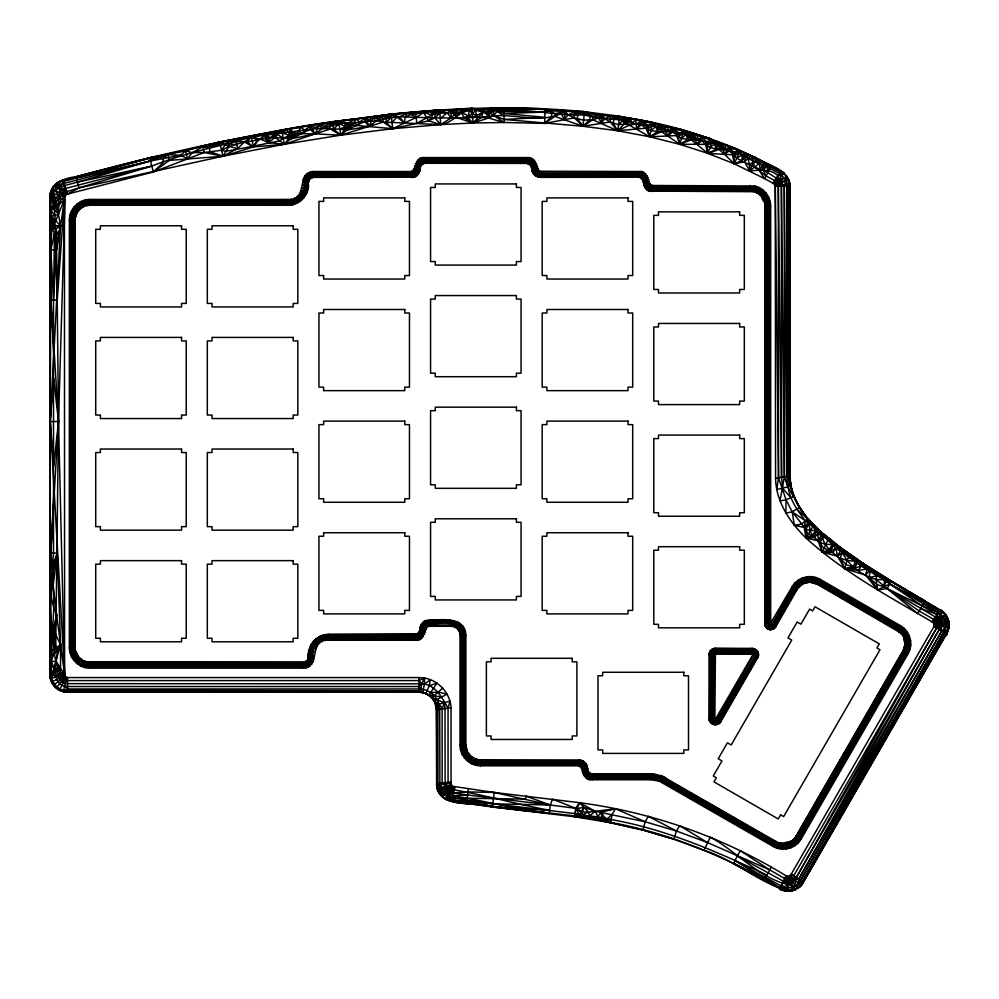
<?xml version="1.0" encoding="UTF-8"?>
<svg xmlns="http://www.w3.org/2000/svg" width="999" height="999" viewBox="0 0 999 999"><rect width="100%" height="100%" fill="white"/><g stroke="black" fill="none" stroke-linecap="round" stroke-linejoin="round"><path stroke-width="1.5" d="M67.52 692.207C58.129 692.344 49.825 684.003 49.95 674.637L49.95 197.165L52.023 188.873L59.665 192.707L63.524 192.732L78.983 187.899L222.864 156.244L284.278 144.268L340.709 135.177L392.682 128.696L416.745 123.364L431.955 114.873L435.027 112.1L439.76 110.34L472.165 109.403L483.079 111.988L488.374 111.701L493.768 115.434L504.083 119.455L582.991 126.274L617.607 130.744L649.787 136.801L679.795 144.356L707.879 153.371L734.253 163.811L764.622 178.609L774.125 183.791L775.261 185.652L775.561 478.396C776.011 501.798 789.872 522.265 806.093 538.086C843.493 572.277 888.648 596.253 932.005 621.865C933.803 622.514 935.089 624.687 934.028 626.448L791.358 873.913L788.91 876.46L786.076 875.823C723.288 837.237 652.597 812.312 579.532 802.684L575.624 808.291L574.637 816.782L491.845 806.93C478.046 800.024 435.714 810.851 437.962 783.603L437.949 709.577C435.976 700.724 428.983 691.171 418.968 692.12L67.52 692.207L67.532 677.559L65.634 676.86L64.61 674.924L50.287 421.603L50.949 210.414L53.909 204.458L55.557 198.014L58.754 195.03L60.564 191.396L63.961 188.848L151.898 166.071C179.196 155.195 207.78 148.589 236.189 141.458C286.263 126.286 338.686 121.366 390.309 114.223C454.582 107.517 519.48 105.457 583.878 111.638M60.839 690.883L67.52 692.12L60.839 690.883L54.758 686.7L50.949 680.444L50.137 676.435L51.274 661.375L55.732 648.101L58.491 421.428L65.147 195.392L67.595 194.056L153.322 172.003L204.233 152.485L221.603 150.275L229.046 146.478L244.405 141.983L252.272 141.109L259.827 138.973L275.299 137.462L290.697 138.861L315.135 133.878L330.282 129.008L344.792 129.046L352.635 125.1L392.682 128.696L440.684 124.6L472.989 123.002L504.083 122.477L544.592 123.426L574.25 117.832L583.603 120.205L592.682 119.705L598.876 118.007L602.222 115.185C661.263 119.73 719.168 138.274 771.553 165.697C780.144 169.331 790.221 175.537 789.959 186.139L789.872 475.686C788.835 498.813 805.881 515.934 818.094 533.691C843.256 548.426 865.946 567.37 891.333 581.543L942.969 611.7L947.202 617.145L948.488 620.566L949.05 624.612L948.026 630.943L803.321 882.342C800.187 887.636 794.317 891.295 788.099 891.17C758.603 882.317 733.865 859.664 703.995 850.374L710.289 837.125C737.861 851.91 763.548 883.291 795.853 885.688L802.16 881.53L948.488 627.684C949.637 620.679 945.928 613.773 940.221 609.852L932.005 621.865M786.076 875.823L779.345 888.735C780.631 891.47 810.214 886.987 788.099 891.083L788.149 876.523M766.882 875.112C716.87 851.685 665.883 829.158 611.101 819.555C599.2 816.483 586.763 814.959 574.437 816.757L602.534 819.018L610.564 822.364C671.565 833.541 729.108 858.216 782.205 889.772C789.734 893.581 798.988 888.923 803.034 882.142L945.479 633.054L945.379 621.428L940.921 614.198L937.074 614.447L922.214 605.894L889.847 583.99C872.214 571.565 855.057 558.941 837.861 545.779C828.034 536.188 816.108 529.42 805.506 520.866C795.504 508.291 785.164 492.819 788.548 475.936L788.523 186.139L789.672 183.004L789.859 186.139L788.448 179.982L783.815 173.277C771.727 169.668 762.674 159.453 750.624 156.106L744.567 161.751L734.253 163.811L724.337 154.133L723.276 149.75C716.146 142.133 705.194 141.296 695.529 139.922C687.499 132.642 676.123 132.442 665.971 131.568C656.206 123.501 643.031 126.761 631.805 122.69C619.38 117.757 605.794 120.267 592.994 117.033L584.44 112.063C508.491 105.719 431.805 107.954 356.231 118.881L352.635 125.1L348.251 125.474L344.98 123.264L338.424 121.478C249.875 134.016 162.3 153.147 75.999 176.761C64.735 177.822 49.588 183.354 49.95 197.165L64.436 199.375L60.564 225.899L50.287 421.603L50.137 676.435M50.712 553.134L57.243 553.096L53.172 585.439L56.631 614.76L52.31 634.802L49.95 674.637L53.821 608.041L52.872 574L50.712 553.134L58.491 421.428L53.721 378.246L50.287 421.603L49.95 674.637L64.598 674.625L58.491 421.428L57.243 300.087L54.508 233.691L50.912 225.112L50.462 192.932L64.623 196.716L61.439 198.913L57.38 208.092L55.956 207.917L50.949 210.414L51.399 216.508L55.794 229.208L54.508 233.691L53.521 300.137L53.521 553.109L50.412 594.53L50.312 674.637L50.425 678.296L53.521 685.102L59.391 690.109L64.211 691.882M58.491 421.428L50.287 421.603L53.721 465.984L58.491 421.428L51.024 300.175L50.849 249.725L51.823 227.997L54.72 225.424C56.244 214.548 53.022 203.571 50.812 193.019L54.533 185.315L57.805 182.505L62.949 180.17L67.595 194.056L78.983 187.899L151.898 166.071L77.447 182.155L64.748 185.539L54.908 190.322L51.361 197.377L54.433 202.36L58.417 214.298L60.564 225.899L56.631 249.912L57.243 300.087L50.712 300.175L49.95 197.165C49.088 207.293 51.848 216.795 53.621 226.273L58.217 233.916L56.631 249.912L55.794 229.208L60.564 225.899L51.811 216.546L50.574 210.364L50.812 193.019L50.037 197.178M791.358 873.913L803.321 882.342C797.065 893.668 796.752 884.19 789.685 879.382L784.677 878.508L769.842 869.942L707.242 842.457L676.51 831.043L645.129 821.777L595.267 811.3L579.532 802.684L494.205 792.457L452.647 786.313L451.298 784.59L451.061 781.892L451.048 707.742C450.287 693.281 438.798 680.581 424.6 678.059L418.968 680.581L67.532 680.581L64.76 679.894L62.1 677.06L60.502 672.427L60.589 644.78L57.243 553.096L52.16 567.082L51.024 553.134L54.008 488.186M789.31 183.067L789.872 475.686C790.047 491.72 797.552 506.543 807.766 518.543L820.316 531.356L837.861 545.779L862.187 562.812L891.52 581.231L870.129 569.892L869.217 577.509L877.784 590.022L887.087 588.548L891.52 581.231L862.949 563.311L858.153 561.45L853.071 567.02L845.803 564.547C837.699 554.158 822.614 549.175 822.09 533.753L818.094 533.691L818.106 540.834L822.227 552.185L830.406 550.849L835.888 548.339L837.549 556.193L844.617 568.656L865.471 575.137L877.784 590.022L884.003 586.675L884.565 578.896L891.52 581.231L925.012 601.061L917.731 613.673L876.023 579.457C862.237 575.262 848.563 566.046 842.607 552.447L835.888 548.339L820.067 531.618L812.911 526.461L799.55 507.467C793.631 497.927 789.959 486.963 789.959 475.661L775.561 478.396M774.65 184.303L784.053 173.002L780.706 170.754L737.824 149.4L729.857 147.577L727.359 150.187L716.096 148.789L714.46 143.844L710.863 138.886L702.21 137.4L695.529 139.922L681.468 138.499L672.752 132.018L672.789 128.709C642.382 118.556 609.615 113.861 577.722 115.047C547.814 114.71 517.957 106.506 488.374 111.701L488.611 118.032L504.083 122.477L504.083 107.83L544.979 108.779L555.019 113.711L565.034 111.426L583.853 111.638L618.968 116.134L651.648 122.215L670.429 131.556L672.789 128.709L682.205 129.82L710.863 138.886L727.359 150.187L738.81 153.334L753.646 161.338L770.029 168.544L779.083 173.439L784.19 177.997L788.523 186.139L789.597 475.736L790.584 486.288L788.548 475.936L786.725 186.139L785.776 181.031L779.844 181.069L774.65 184.303L774.737 180.632L780.756 170.679M66.583 194.355L66.646 191.196L63.961 188.848L56.381 188.112L54.908 190.322L61.439 198.913M789.959 186.139L775.311 186.139L778.533 477.834L786.051 499.775L785.838 513.086L792.182 511.8L799.55 507.467M50.912 225.112L55.557 221.266L58.417 214.298L58.716 205.107L64.436 199.375L64.598 674.625L60.502 672.427C50.2 654.67 54.62 634.078 56.631 614.76L53.821 608.041L50.412 594.53L49.95 197.165L50.912 225.112L55.569 226.885L60.564 225.899L58.217 233.916L54.508 233.691L50.849 249.725L53.521 300.137L56.281 233.803M780.019 171.903L781.905 175.412L777.821 175.524C769.617 168.157 759.477 170.317 749.675 170.916L749.375 164.523L757.542 159.503L754.969 157.205L747.264 154.42L741.957 160.552L734.253 163.811L733.928 155.919L738.81 153.334L737.824 149.4L721.053 143.282L717.856 145.404L716.096 148.789L709.927 147.627L705.456 144.455L696.94 144.243L692.794 133.579L689.622 135.876L691.233 139.81L707.879 153.371L725.187 145.03L729.857 147.577L729.432 150.886L736.688 158.217L751.76 165.934L759.977 169.256L762.811 165.247L765.646 163.649L771.553 165.697L764.622 178.609L759.277 170.617L759.977 169.256L759.352 160.34C741.508 150.35 722.04 142.595 702.21 137.4L699.787 140.135L682.205 129.82L662.699 125.375L659.515 127.835L661.475 131.681L679.795 144.356L687.999 139.348L685.926 134.478L682.804 130.782L672.789 128.709L665.971 131.568L661.475 131.681L651.098 130.844L645.878 128.184L617.607 130.744L610.202 121.965L604.732 118.769L602.222 115.185L583.853 111.638L574.562 111.938L574.25 117.832L582.991 126.274L610.202 121.965L618.556 124.725L626.897 123.826L649.787 136.801L676.648 135.577L683.728 130.632L710.863 138.886M50.312 197.215L53.909 204.458L58.716 205.107L58.754 195.03L64.923 195.767L59.665 192.707L59.59 185.19L61.688 184.028L150.649 160.901L180.557 155.32L185.677 150.849C220.155 139.573 256.443 136.763 291.895 131.681C304.695 130.282 317.332 127.472 330.282 129.008L340.709 135.177L383.229 122.065L440.684 124.6C453.346 122.865 460.027 110.577 472.003 108.379C482.679 109.653 493.394 108.292 504.083 107.83L493.531 108.854L490.996 111.289L488.586 116.508C460.876 118.706 432.992 117.944 405.182 116.97C396.079 115.659 387.425 119.368 378.496 119.293C371.616 115.584 363.586 118.681 356.231 118.881C310.19 123.514 264.822 133.242 219.43 141.995C247.015 139.311 273.451 130.432 300.899 127.16L304.72 130.295L310.339 125.762L317.445 128.671L319.98 124.875L337.987 120.767C352.372 126.648 368.181 118.019 383.229 122.065L392.682 128.696L416.246 117.42L423.576 112.537L438.698 110.04L447.265 112.974L453.596 112.912L461.713 112.712L472.165 109.403L481.106 108.991L486.613 111.801L488.586 116.508C513.149 112.238 542.944 125.399 565.034 111.426L568.031 114.885L574.25 117.832M454.957 786.937L451.461 801.161C443.219 799.949 436.138 792.244 436.9 783.753L436.9 709.727C436.251 701.76 430.731 694.155 422.639 692.594L424.438 684.24L424.6 678.059L418.968 677.559L67.532 677.559M536.6 163.536L531.318 166.084C532.055 171.216 534.203 180.632 539.31 171.229L638.723 171.516C649.038 170.03 646.316 182.655 652.197 185.477L652.197 191.333C641.658 192.532 646.753 178.371 638.723 177.235L540.571 177.372L537.912 176.811L539.31 171.229C536.013 166.259 536.063 156.806 527.097 157.567L424.862 157.567C414.548 156.081 417.257 168.706 411.376 171.516L313.236 171.516C295.617 172.452 308.816 200.849 288.049 199.425L89.86 199.425C78.884 199.3 69.218 208.966 69.343 219.93L69.343 647.652C69.218 658.616 78.884 668.281 89.86 668.156L303.571 668.156C321.191 667.22 308.004 638.823 328.771 640.259L415.184 640.259C425.499 641.733 422.789 629.12 428.671 626.298L451.223 626.298C455.919 626.248 460.064 630.394 460.002 635.089L460.002 745.316C459.877 756.28 469.542 765.946 480.519 765.821L578.808 765.821C584.69 768.643 581.967 781.255 592.282 779.769L651.323 779.769L659.34 781.193L773.189 846.49C782.629 852.085 795.828 848.538 801.21 838.973L908.103 653.746C913.698 644.305 910.164 631.106 900.599 625.736L820.079 579.27C810.639 573.676 797.439 577.21 792.07 586.775L769.442 625.162L768.731 628.159L769.842 629.645L773.85 628.771L775.761 626.773L797.015 589.635C800.898 582.729 810.414 580.182 817.232 584.215L900.311 632.754L904.295 628.458M313.074 662.187L307.792 659.64C307.055 647.377 315.259 634.253 328.771 634.54L415.184 634.54C423.064 633.366 418.194 619.218 428.671 620.441C440.921 619.467 465.247 616.495 465.871 635.089L465.871 745.316C465.696 753.146 472.677 760.114 480.519 759.964L580.769 760.189L581.48 760.539L580.082 766.108L584.29 761.887L578.808 759.964L578.808 765.821M652.197 185.477L754.732 185.989L753.433 191.696L650.237 191.109L649.525 190.759L650.923 185.177L646.715 189.41M635.814 119.805L641.395 121.516L641.533 124.825L636.513 128.871L635.814 119.805L629.632 125.05L617.607 130.744L592.682 119.705L582.991 126.274L554.857 116.396L544.592 123.426L544.979 108.779M535.352 161.538L530.769 165.185L527.097 163.424L424.862 163.274C416.82 164.423 421.915 178.584 411.376 177.372L411.376 171.516M419.905 630.781L420.092 627.272L421.79 623.751M752.11 648.488L757.279 650.948L758.291 656.643L720.916 721.453C718.269 727.272 708.641 724.587 709.015 718.306L709.015 654.795C708.978 651.348 712.012 648.301 715.459 648.351L752.11 648.351C756.792 648.151 760.376 654.033 757.567 657.941L758.541 655.169L758.029 652.235L754.27 648.875L714.023 648.513L711.438 649.75M610.202 121.965L610.726 116.084L618.943 116.134L628.458 120.142L631.805 122.69L630.544 118.694L627.335 121.304L626.897 123.826L624.7 120.679L628.458 120.142L622.939 120.267L618.556 124.725M940.259 609.777C946.428 613.324 949.937 620.704 948.838 627.734L940.396 626.435L936.65 627.959L793.83 875.648L795.853 885.688L793.905 886.75L792.294 889.235L797.452 888.074L798.701 879.083L939.972 628.059L940.246 622.839L937.324 618.119L887.087 588.548L919.242 611.051L933.715 619.38L942.831 616.221L946.877 617.32M716.071 724.725L715.646 718.855L752.672 654.957L753.97 654.457L752.11 652.896L715.459 652.896L713.923 653.683L713.573 718.306L715.584 720.192L717.095 719.255L753.97 654.457M645.129 821.777L615.571 808.79L595.267 811.3L583.965 807.429L577.147 808.503L550.274 805.019L494.205 792.457L492.407 806.992C476.186 800.461 442.182 810.077 437.062 786.163L437.962 783.603L444.58 794.505L452.235 798.026L492.807 803.795L574.887 813.561L579.532 802.684L583.965 807.429L581.48 811.425L581.118 816.083L642.969 830.044L673.975 839.21L642.969 830.044L645.129 821.777L648.351 816.308L676.51 831.043L673.813 839.148L703.995 850.374M554.857 116.396L555.019 113.711M771.24 629.67L769.792 627.172L770.004 624.45L767.419 624.949L765.396 623.838L765.396 205.981C765.496 197.827 758.316 190.659 750.174 190.747L652.197 190.747C641.982 191.771 647.152 177.497 638.723 176.798L540.571 176.798C530.357 177.822 535.539 163.549 527.097 162.849L424.862 162.849C416.421 163.549 421.603 177.822 411.376 176.798L313.236 176.798C309.153 176.723 307.192 181.231 307.967 184.778C308.092 195.429 298.701 204.82 288.049 204.708L89.86 204.708C81.706 204.608 74.525 211.788 74.625 219.93L74.625 647.652C74.525 655.794 81.706 662.974 89.86 662.874L303.571 662.874C307.667 662.949 309.628 658.441 308.841 654.907C308.716 644.243 318.107 634.852 328.771 634.977L415.184 634.977C422.44 634.865 418.931 625.424 423.838 622.589C436.201 619.63 464.185 615.309 465.284 635.089L465.284 745.316C465.197 753.458 472.365 760.639 480.519 760.539L578.808 760.539C589.023 759.515 583.853 773.8 592.282 774.5L651.323 774.5L661.138 776.223L775.836 841.92C782.841 846.066 792.644 843.443 796.64 836.338L903.533 651.111C907.691 644.093 905.057 634.29 897.951 630.307L817.444 583.841C810.439 579.682 800.636 582.317 796.64 589.422L773.85 628.771L769.842 629.645L767.282 628.608L765.471 626.523L764.822 623.838L764.972 205.981C765.059 198.064 758.091 191.096 750.174 191.184M57.243 300.087L64.436 199.375L58.417 214.298L51.036 216.471M701.972 140.722L702.21 137.4L697.265 135.14L692.032 137.25L691.233 139.81L679.795 144.356L676.648 135.577L677.359 132.979L672.789 128.709L679.22 133.092L678.271 136.538L679.795 144.356L696.94 144.243L701.972 140.722L705.456 144.455L707.879 153.371L732.529 154.783L738.661 150.587L739.947 150.712L742.157 155.057L741.957 160.552L744.842 153.159L736.688 158.217M561.538 114.41L564.435 119.543L565.034 111.426L550.212 110.864L545.142 112.013L504.083 113.486L497.14 111.301L493.531 108.854L493.768 115.434L504.083 122.477M781.917 849.175C778.883 838.623 794.205 845.241 796.253 836.126L903.158 650.886L905.094 644.592L904.12 638.086L902.572 635.164L897.739 630.681L900.599 625.736M811.363 576.573L810.926 582.417L817.157 584.34L820.079 579.27M877.784 590.022L876.023 579.457L877.197 573.251L867.669 567.694L862.187 562.812C834.202 542.732 799.487 522.04 790.908 486.051M577.722 115.047L577.385 118.606L582.991 126.274L589.672 119.855L590.059 116.296L588.798 113.973L583.853 111.638L579.283 112.25L577.722 115.047L574.562 111.938L568.031 114.885L564.435 119.543M715.459 648.351L714.872 718.306L717.869 724.125L714.535 724.687L711.962 723.538L709.19 719.829L709.165 718.306L709.727 721.253L713.061 724.287L717.869 724.125L720.916 721.453M764.822 623.838L770.679 623.838L770.903 627.272L772.814 628.983L775.624 626.698L774.924 627.884L773.189 627.872L770.679 623.838L770.679 205.981C770.704 196.653 763.835 188.037 754.732 185.989M582.991 126.274L584.44 112.063L579.283 112.25M436.9 709.727C436.613 701.136 429.47 693.119 420.779 692.307L421.665 683.803L424.6 678.059M336.351 121.903L337.987 120.767L329.195 123.227L315.135 133.878L309.965 129.296L310.339 125.762L315.135 133.878L340.709 135.177L352.635 125.1L347.914 122.977L338.686 121.041L336.351 121.903L345.454 126.673L347.19 128.509L346.665 130.082L339.847 129.146L348.251 125.474L347.914 122.977L356.231 118.881L359.69 122.178L364.897 117.932L390.309 114.223L399.6 116.858L404.495 122.914L405.182 116.97L407.317 113.149L438.698 110.04L435.252 111.326L415.284 112.587L405.182 116.97M369.218 126.236L366.933 121.054L369.218 119.705L373.826 117.47L388.898 115.26L390.309 114.223L382.292 116.259L369.218 126.236L364.523 121.428L364.897 117.932L371.428 121.141L369.218 126.236L346.665 130.082L344.792 129.046L344.98 123.264C336.538 123.152 328.246 129.246 319.98 124.875L312.575 128.809M575.624 808.291L552.497 799.138L550.274 805.019L549.263 813.511L466.446 803.346L468.394 788.91M772.876 625.112L773.189 627.872C772.901 631.193 765.084 629.095 766.495 626.073L768.144 623.838L768.144 205.981C768.243 196.366 759.777 187.899 750.174 188.012L652.197 188.012C643.831 187.337 648.763 173.164 638.723 174.063L540.571 174.063C532.217 173.376 537.137 159.216 527.097 160.102L424.862 160.102C414.822 159.216 419.742 173.376 411.376 174.063L313.236 174.063C307.729 173.951 304.258 179.708 305.232 184.778C305.344 193.968 297.24 202.073 288.049 201.96L89.86 201.96C80.245 201.848 71.778 210.314 71.891 219.93L71.891 647.652C71.778 657.255 80.245 665.721 89.86 665.621L303.571 665.621C309.091 665.734 312.562 659.964 311.576 654.907C311.476 645.704 319.568 637.599 328.771 637.712L415.184 637.712C425.224 638.611 420.304 624.437 428.671 623.763C438.973 624.225 461.438 618.518 462.549 635.089L462.549 745.316C462.437 754.932 470.904 763.398 480.519 763.286L578.808 763.286C587.175 763.96 582.242 778.134 592.282 777.234L651.323 777.234L660.202 778.795L774.462 844.28C782.729 849.187 794.292 846.091 799 837.711L905.906 652.472C910.801 644.205 907.704 632.642 899.325 627.934L818.805 581.468C810.539 576.573 798.975 579.67 794.267 588.049L772.876 625.112L771.091 625.599L770.217 628.558L768.506 629.283L765.471 626.523L765.396 623.838M302.697 184.778L308.554 184.778C308.679 195.742 299.013 205.407 288.049 205.282L89.86 205.132C81.893 204.995 75.112 212.038 75.212 219.93L69.343 219.93M308.404 182.068L310.227 178.284L313.236 177.235M306.518 193.669L308.666 181.019L302.959 179.72M414.573 165.772L420.292 167.07L419.955 170.542L418.256 174.063M317.445 128.671L315.135 133.878L284.278 144.268L253.409 146.953L244.405 141.983L227.76 140.946L149.975 158.117L63.399 181.531L60.315 181.106L62.974 180.257L60.477 181.443L52.348 189.036L54.433 202.36L56.181 202.597L58.716 205.107M592.682 119.705L592.994 117.033L602.222 115.185L601.173 123.252L598.876 118.007M54.033 648.101L53.322 634.802L56.631 614.76L60.589 644.78L53.884 654.745L51.324 652.522L54.033 648.101C49.713 616.508 48.564 584.09 57.243 553.096M948.138 620.654L944.342 618.631L938.635 619.505L933.203 622.614L933.715 619.38M791.208 885.139L791.72 881.905L789.685 879.382L789.46 876.223L792.894 881.268L791.208 885.139L793.905 886.75L788.111 887.949L783.216 887.087L734.927 860.788L779.969 887.549L782.205 889.772L788.099 891.083M771.041 629.395L771.815 624.487L793.194 587.424C798.226 578.471 810.589 575.162 819.43 580.394L899.949 626.86C908.903 631.892 912.212 644.255 906.98 653.096L800.074 838.323C795.042 847.277 782.679 850.599 773.85 845.354L659.777 779.957L651.323 778.471L592.282 778.471C582.055 779.695 585.913 766.27 578.808 764.522L480.519 764.522C470.242 764.635 461.188 755.594 461.313 745.316L461.313 635.089C461.376 629.695 456.618 624.937 451.223 624.999L428.671 624.999C421.553 626.748 425.424 640.172 415.184 638.948L328.771 638.948C319.081 638.773 311.538 648.226 312.812 657.617C312.874 662.549 308.516 666.907 303.571 666.857L89.86 666.857C79.583 666.97 70.529 657.929 70.654 647.652L70.654 219.93C70.529 209.653 79.583 200.612 89.86 200.724L288.049 200.724C297.727 200.911 305.269 191.446 303.996 182.068C303.946 177.123 308.291 172.765 313.236 172.827L411.376 172.827C418.494 171.066 414.622 157.642 424.862 158.866L527.097 158.866C537.337 157.642 533.466 171.066 540.571 172.827L638.723 172.827C648.95 171.591 645.079 185.015 652.197 186.776L750.174 186.776C760.451 186.651 769.492 195.704 769.38 205.981L769.38 623.838L767.282 628.608M306.668 173.814L310.314 178.396L313.236 177.372L411.376 177.235C416.021 177.372 420.167 173.227 420.03 168.594M420.03 629.233C421.503 614.497 442.37 622.352 451.223 620.591M617.607 130.744L619.842 116.646L622.939 120.267L624.125 124.101L617.607 130.744L612.999 122.865L614.934 116.583L618.943 116.134L614.934 116.583M715.459 648.488L712.662 648.988L710.364 651.086L709.165 654.795L710.414 650.774M933.203 622.614L942.869 612.087L940.221 609.852M766.058 175.936L762.961 169.68L762.986 162.05L759.165 163.649L754.794 158.267L754.969 157.205L752.297 156.968L754.507 167.02L766.058 175.936L774.737 180.632L784.19 177.997L788.448 179.982L788.523 186.139L786.488 183.579L784.29 186.139L784.39 476.723L779.969 500.974L786.051 499.775L793.968 496.553M624.7 120.679L624.125 124.101L629.632 125.05L636.663 123.876L641.395 121.516L651.648 122.215L655.494 126.598L658.029 131.369L649.787 136.801L645.878 128.184L641.533 124.825M655.394 780.132L656.38 774.5L651.323 774.063M378.496 119.293L383.229 122.065L382.929 119.393L390.209 114.223L438.598 110.052L435.252 111.326L434.865 117.857L440.684 124.6L451.261 117.857L456.331 112.775L456.056 109.815C467.357 107.755 480.419 106.731 488.586 116.508M524.338 810.301L578.896 816.283L590.784 818.518L597.777 816.92L600.861 812.249L605.506 818.493L605.319 819.53L610.489 822.714L643.144 830.094M745.479 156.818L744.567 161.751L749.675 170.916L759.165 163.649M595.267 811.3L589.485 816.033L574.887 813.561L578.896 816.283L577.147 808.503C581.893 813.536 589.198 812.162 595.267 811.3L599.15 818.98L607.03 820.641L607.367 818.843L612.125 814.322L615.571 808.79L600.861 812.249L602.534 819.018L607.367 818.843M581.743 769.23L587.599 769.23L585.676 763.273L587.375 766.795L587.924 771.328L591.208 773.938L651.323 773.913L661.338 775.686L776.048 841.545C782.854 845.579 792.369 843.056 796.128 836.051L903.034 650.811L904.957 644.592L903.983 638.136L909.427 636.001M452.235 798.026L525.586 799.113L525.924 796.103L550.274 805.019L467.569 794.954L453.509 792.856L448.139 790.546L445.442 786.288L448.064 782.292L448.052 708.154C441.933 697.764 435.701 684.502 421.665 683.803L418.968 686.538L67.52 686.538C59.441 686.738 53.234 677.684 56.468 670.217L55.507 668.006L57.63 648.101L55.732 648.101L54.483 634.802M425.824 693.606L429.208 685.751L430.382 679.657L424.438 684.24M612.125 814.322L610.489 822.714L599.15 818.98L601.91 817.132M437.949 709.577L439.011 704.233C436.551 695.466 428.084 688.923 418.968 688.973L67.52 688.973L63.586 690.284C55.981 688.636 52.385 681.38 50.312 674.637L51.736 678.009L55.507 668.006L59.028 668.743L60.352 668.006L64.598 674.625L60.589 644.78L55.794 634.802L52.31 634.802M66.646 191.196L65.946 194.68L60.564 191.396L59.515 188.336L63.399 181.531M830.406 550.849L833.266 545.754L829.307 549.999L823.75 548.214L818.106 540.834L806.093 538.086L804.22 527.422L805.506 520.866L792.182 511.8L786.051 499.775M651.098 130.844L655.494 126.598L660.639 126.723L662.1 129.071L661.475 131.681L649.787 136.801L647.627 129.058L648.376 125.562L652.859 122.852L662.699 125.375L667.732 135.814L672.752 132.018M711.725 723.551L715.234 718.855L713.823 724.387M649.787 136.801L652.122 123.102L641.395 121.516L636.513 128.871M85.29 667.644L86.588 661.937C80.157 660.401 75 654.37 75.062 647.652M528.146 163.549L529.445 157.83M453.171 626.523L454.483 620.804M475.949 765.309L477.26 759.602L480.519 759.964L480.519 765.821M639.797 177.347L641.071 171.778M589.934 779.507L591.246 773.8L592.282 773.913L592.282 779.769M344.792 129.046L340.709 135.177L333.479 129.033L332.954 125.499L333.778 122.44L337.987 120.767L333.479 123.252L329.195 123.227L330.282 129.008L325.087 126.461M939.31 629.495L796.34 877.422L788.111 885.514L779.969 887.549L788.099 889.747L783.216 887.087L781.93 883.79L788.136 879.545L788.91 876.46L792.657 890.621L795.216 889.697M66.821 677.472L63.249 691.583L420.816 691.945L418.968 690.771L63.586 690.284L67.52 691.845M942.869 612.087L924.337 602.222L891.333 581.543L940.059 610.077L945.291 614.135L933.84 623.264L934.402 624.812L940.496 624.662L945.653 627.247L944.979 629.845L800.586 885.439L803.258 882.292L946.64 633.728L948.838 627.734M792.894 881.268L789.722 876.073L794.542 879.919L798.701 879.083L941.807 630.943L944.979 629.845L945.479 633.054C952.284 621.166 941.87 648.638 948.488 627.684L945.816 624.35L940.246 622.839L934.34 624.338L947.202 617.145L945.079 614.46M281.119 129.957L286.426 129.882L288.699 132.118C290.497 136.801 287.337 141.059 284.278 144.268L268.406 142.52L259.827 138.973L251.461 136.95L244.405 141.983L237.625 148.514L222.864 156.244L169.355 160.389L153.322 172.003L149.738 157.792L75.974 176.673L78.983 187.899M448.052 708.154L449.987 701.098L436.251 705.007L436.638 785.651L438.224 791.308L451.585 785.289L445.442 786.288L442.157 783.066L442.145 708.99L444.13 702.772L431.518 697.502L429.058 694.954L441.733 696.99M440.297 118.506L450.661 109.94L456.693 117.57L472.989 123.002L481.568 117.47L483.079 111.988L481.106 108.991M947.939 631.168C950.461 624.437 948.401 616.408 942.969 611.7M679.795 144.356L682.941 133.379L682.205 129.82L667.557 126.711L662.1 129.071M870.129 569.892L866.77 569.093L858.241 570.454L844.617 568.656L846.99 560.501L849.662 555.182L827.859 539.959L808.029 518.843L801.36 524.2L794.342 525.299L792.182 511.8L805.706 529.02L807.979 534.253L812.399 535.676L818.106 540.834L823.064 537.187L820.029 542.482L822.227 552.185L837.549 556.193L842.607 552.447L843.156 551.71L837.861 545.779L832.629 552.547L822.227 552.185L827.859 539.959M785.776 181.031L784.29 186.139L786.787 476.273L787.824 487.037L793.631 496.69M50.262 193.881C51.361 188.312 55.207 183.429 60.377 181.081M64.61 674.924L55.682 675.861L53.172 674.637L51.473 676.298L60.589 644.78L55.732 648.101M544.592 123.426L551.535 116.683L551.748 113.112L550.212 110.864L545.279 109.153L504.083 108.192L497.14 111.301L493.768 115.434L488.611 118.032L472.989 123.002L472.003 108.379L463.249 109.59L458.129 112.75L456.693 117.57L456.331 112.775L452.609 111.638L450.899 112.887L451.261 117.857L447.265 112.974L437.487 111.014L439.947 113.199L447.265 112.974M50.412 594.53L53.172 585.439M756.255 649.85L752.372 654.27L754.27 648.875M814.148 583.029L815.871 577.434M777.409 848.326L779.133 842.719L782.354 843.331M315.135 133.878L297.103 133.566L291.233 137.25C286.713 132.755 279.77 133.129 273.938 131.781L275.299 137.462L284.278 144.268L290.697 138.861L292.332 134.166L291.271 128.946C277.135 130.644 261.114 133.329 253.409 146.953L222.864 156.244L204.233 152.485L192.183 152.685L185.677 150.849L149.738 157.792L63.062 180.519L54.533 185.315L52.023 188.873L57.805 182.505M588.386 812.162L581.256 815.159L583.965 807.429L588.386 812.162L590.784 818.518M54.908 190.322L58.004 182.805M711.588 139.947L706.343 141.908L705.456 144.455L711.588 139.947L711.725 142.62L707.879 153.371L719.155 149.425L720.117 146.915L719.03 144.418L714.46 143.844L709.927 147.627M707.879 153.371L706.967 145.492L708.141 142.12M347.19 128.509L348.251 125.474M885.988 581.106L884.565 578.896L876.972 575.761L869.217 577.509L876.872 584.702L884.003 586.675L886.85 579.682L889.847 583.99L940.921 614.198L939.46 610.951L923.438 603.783M659.34 781.193L661.338 775.686M785.052 890.908C771.952 888.161 793.93 892.357 795.079 889.36M869.63 570.666L865.471 575.137L867.669 567.694L861.175 566.008L858.153 561.45L855.806 560.514L853.071 567.02L844.617 568.656L840.097 558.041L842.607 552.447L861.175 566.008L876.972 575.761M440.047 794.317L451.76 785.551L446.029 787.799L440.334 787.774L442.157 783.066L445.117 784.64L445.442 786.288M451.486 801.073L448.151 799.937L453.446 786.663L454.233 789.872L446.703 796.066M753.646 161.338L749.675 170.916M659.515 127.835L658.029 131.369L657.105 127.085L660.639 126.723M721.053 143.282L723.276 149.75L729.857 147.577L738.661 150.587L733.578 152.31L732.529 154.783L734.253 163.811L739.947 150.712M300.899 127.16L297.103 133.566L290.697 138.861L288.624 137.924L283.204 138.262L279.795 140.822C261.825 144.543 243.993 147.939 225.949 151.324L221.603 150.275L219.568 141.958L202.872 146.741L192.183 152.685L187.475 158.779L180.557 155.32L167.957 154.658L149.738 157.792L159.016 156.656L162.737 158.779L163.561 162.25L153.322 172.003M733.928 155.919L735.326 152.635M844.617 568.656L854.769 568.156L857.217 562.837C853.483 557.042 847.04 552.659 840.334 551.061L837.549 556.193M947.676 630.819L803.034 882.142M689.622 135.876L687.999 139.348L687.399 135.027L690.759 134.828L692.032 137.25M411.376 172.827L412.038 171.441L414.048 176.811L411.376 177.235M428.671 624.999L428.009 626.373L425.999 621.016L428.671 620.591M769.842 869.942L740.321 850.723L737.262 856.018L785.077 882.105L788.124 882.629L789.685 879.382M80.956 666.133L83.504 660.851M529.133 163.886L531.68 158.616M640.746 177.847L643.294 172.565M455.032 627.172L457.579 621.89M471.615 763.798L474.163 758.516L477.26 759.602M756.53 192.782L759.065 187.5M587.712 778.733L590.247 773.451M837.637 546.066L831.992 544.492L829.307 549.999L822.227 552.185M818.106 540.834L822.09 533.753L820.316 531.356L814.41 537.537L806.093 538.086L812.911 526.461M737.262 856.018L733.503 863.685L764.123 879.957L771.34 867.319M461.713 112.712L472.689 117.62L483.079 111.988L472.989 123.002L463.836 117.557L461.713 112.712L463.249 109.59M440.334 794.105L444.58 794.505L449.475 791.52L452.235 786.026L442.432 796.915L445.217 798.513L452.822 795.654L467.569 794.954M266.795 134.803L268.406 142.52L270.105 137.924L266.795 134.803L264.96 138.424L268.406 142.52L275.299 137.462L277.322 134.291L276.81 132.392L281.768 130.207L284.278 144.268M58.404 198.451L55.145 204.633L57.38 208.092L58.417 214.298L53.871 208.691M714.41 719.879L715.009 718.693L709.49 720.329M486.613 111.801L488.211 108.729L493.643 111.451L490.184 112.837M59.391 690.109L66.171 677.222M253.409 146.953L257.317 139.673L251.461 136.95L247.04 141.683L253.409 146.953L251.461 136.95M222.864 156.244L221.603 150.275L227.76 140.946L229.046 146.478L222.864 156.244L210.052 151.723L209.291 148.227L211.388 144.78L219.568 141.958L216.121 143.431L220.517 145.067L202.872 146.741L204.233 152.485M539.273 172.615L539.922 171.441L540.571 172.827M650.886 186.563L651.548 185.402L652.197 186.776M580.119 764.722L579.457 765.896L578.808 764.522M796.34 877.422L936.65 627.959L939.972 628.059L941.807 630.943L798.476 883.503M50.574 210.364L53.909 204.458L55.956 207.917M764.073 880.032L733.666 863.361L764.784 878.795M663.036 782.916L665.896 777.971L661.288 775.823M773.85 625.661L795.229 588.611C799.65 580.744 810.501 577.834 818.256 582.429L898.775 628.895C906.63 633.316 909.54 644.168 904.944 651.922L798.039 837.15C793.631 845.017 782.779 847.926 775.024 843.318L660.589 777.759L651.323 776.123L592.282 776.123C582.704 776.51 588.124 762.012 578.808 762.175L480.519 762.175C471.503 762.274 463.561 754.332 463.661 745.316L463.661 635.089C462.737 617.807 439.61 622.602 428.671 622.652C419.355 622.489 424.775 636.987 415.184 636.6L328.771 636.6C317.844 636.4 309.141 646.952 310.464 657.617C310.514 661.301 307.255 664.547 303.571 664.51L89.86 664.51C80.844 664.61 72.89 656.668 73.002 647.652L73.002 219.93C72.89 210.914 80.844 202.972 89.86 203.072L288.049 203.072C298.963 203.272 307.68 192.72 306.343 182.068C306.306 178.371 309.553 175.125 313.236 175.175L411.376 175.175C420.704 175.337 415.272 160.827 424.862 161.214L527.097 161.214C536.688 160.827 531.256 175.337 540.571 175.175L638.723 175.175C648.301 174.775 642.881 189.286 652.197 189.123L750.174 189.123C759.19 189.023 767.132 196.965 767.032 205.981L767.032 623.838C767.382 627.235 771.84 628.433 773.85 625.661L774.35 628.034M676.51 831.043L679.62 825.649L707.242 842.457M773.189 846.49L776.123 841.408M800.686 880.494L943.918 632.155M538.086 172.015L538.748 170.879M649.7 185.964L650.361 184.827M580.631 766.458L581.293 765.334M771.091 625.599L766.258 627.235L765.409 625.636L767.032 623.838M773.164 183.217L774.737 180.632L774.125 183.791L775.149 185.19L778.333 186.139L781.255 184.54L784.29 186.139L778.371 179.395L762.961 169.68L759.977 169.256M452.647 786.313L445.217 798.513L448.301 800.374M820.067 531.618L815.621 530.457L812.399 535.676L806.093 538.086L805.706 529.02L809.302 524.088L807.741 519.068L796.765 509.103M80.956 201.448L83.504 206.731C78.584 209.228 75.012 214.323 75.062 219.93L75.212 647.652L69.343 647.652M310.289 646.003C313.773 639.41 320.904 634.265 328.771 634.39L417.22 633.928L419.767 639.21M421.765 637.949L418.119 633.366L419.418 631.743L424.687 634.278M667.732 135.814L670.429 131.556M533.703 174.063L537.937 169.855L532.355 171.254L530.881 165.097L527.097 163.274M645.317 188.024L649.55 183.816L643.98 185.215L643.406 182.068L649.263 182.068M585.801 763.673L581.443 767.482L587.025 766.083L586.725 764.934L582.617 760.838L578.808 760.114M371.428 121.141L373.826 117.47L390.309 114.223L386.501 115.672L386.176 122.24L392.682 128.696L391.196 114.485L407.317 113.149L411.75 114.673L416.246 117.42L416.745 123.364L428.583 120.867L434.865 117.857L439.947 113.199L439.76 110.34M858.241 570.454L862.949 563.311L849.662 555.182M753.321 653.346L752.584 654.445L757.567 651.648M696.94 144.243L699.787 140.135M428.846 695.254L436.988 683.079L429.208 685.751M806.093 538.086L813.061 536.301L816.433 531.53L812.399 535.676L809.889 530.519L809.302 524.088L804.22 527.422L794.342 525.299M803.258 882.292L800.861 885.688L790.122 875.723L793.83 875.648M840.334 551.061L841.333 549.725L835.888 548.339M719.155 149.425L724.337 154.133L727.359 150.187M788.785 179.857L780.818 182.954L778.333 186.139L778.533 477.834L776.698 489.522L790.933 486.188L789.959 475.661M601.173 123.252L604.732 118.769L610.726 116.084L619.392 119.468L617.544 116.646M80.719 659.103L77.073 663.686M530.019 164.448L533.678 159.865M641.645 178.396L645.292 173.814M759.302 194.53L762.961 189.947M456.693 628.221L460.352 623.638M467.732 761.35L471.378 756.767M585.714 777.472L589.36 772.889M291.271 128.946L288.699 132.118L292.332 134.166L297.103 133.566L291.895 131.681M359.69 122.178L357.217 125.225L346.665 130.082M449.475 791.52L453.446 786.663M304.72 130.295L302.06 133.466L290.697 138.861M56.194 687.936L65.634 676.86M392.045 122.627L396.903 117.008L404.495 122.914M804.22 527.422L808.016 523.014L807.741 519.068M442.157 783.066L439.885 785.626L440.334 787.774M418.968 680.581L421.665 683.803L67.532 683.653C62.7 683.703 58.441 679.445 58.504 674.625L60.502 672.427L56.468 670.217L54.67 670.217L51.386 674.637L50.924 661.375L56.194 661.375L60.352 668.006M77.447 182.155L150.649 160.901L153.996 157.517L149.738 157.792L160.215 157.155L167.957 154.658L169.355 160.389M308.154 667.12L305.607 661.837L307.242 660.539L311.813 664.185M792.294 889.235L795.853 885.688M938.635 619.505L934.165 623.826L939.609 621.078L945.379 621.428L948.675 624.188M945.653 627.247L941.807 630.943L940.396 626.435L934.402 625.262L949.038 624.175M411.75 114.673L423.576 112.537L428.583 120.867L432.142 117.545L431.368 111.701L438.698 110.04L435.027 112.1L431.368 111.701M581.118 816.083L579.133 814.635L582.542 811.737M386.176 122.24L391.496 117.345L388.898 115.26L391.196 114.485L396.903 117.008L390.809 114.935L388.898 115.26M333.479 129.033L339.086 123.876L338.686 121.041L356.231 118.881M681.468 138.499L685.926 134.478L690.759 134.828M442.757 688.061L432.067 697.539C434.24 702.434 440.422 703.633 442.145 708.99M788.111 885.514L785.077 882.105L784.677 878.508L787.2 876.385M646.965 175.487L642.382 179.146L643.294 181.019L649 179.72M73.826 660.439L78.397 656.78L75.574 650.911L69.855 652.21M766.208 193.194C757.741 195.155 763.973 206.194 770.167 201.411M458.091 629.607L462.674 625.961M464.485 758.104L469.068 754.445M451.098 783.516L448.064 782.292L445.117 784.64L445.005 708.591L444.13 702.772M584.04 775.798L588.623 772.152M753.745 653.846L752.684 654.695L758.466 653.671M162.737 158.779L167.957 154.658M418.968 690.771L421.116 689.085L418.968 686.538M710.464 722.14L715.009 718.693M477.534 109.141L467.395 117.57L472.989 123.002M286.426 129.882L282.267 133.029L284.877 129.957L281.768 130.207M53.521 685.102L65.185 676.373M647.627 129.058L652.235 125.649M786.825 176.124L774.962 184.753L780.818 182.954L781.405 186.139L784.39 476.723L787.824 487.037M902.447 635.239L907.292 631.942M76.349 178.059L150.649 160.901L156.019 157.268M784.677 878.508L787.649 876.485L788.136 879.545M678.271 136.538L682.941 133.379M724.337 154.133L729.432 150.886M717.869 724.125L721.041 721.528L715.883 718.706L716.183 720.054M706.967 145.492L711.725 142.62M276.81 132.392L270.105 137.924L277.322 134.291L283.204 138.262L292.332 134.166M537.15 171.079L538.286 170.417M648.763 185.027L649.899 184.365M581.093 766.932L582.23 766.27M59.028 668.743L56.468 670.217L58.504 674.625M536.55 169.892L537.724 169.243L536.338 168.594M648.164 183.853L649.338 183.192L647.964 182.542M582.829 767.444L581.668 768.106L583.041 768.755M767.419 624.949L768.893 624.138L769.929 625.486M769.08 624.7L770.679 623.838L775.761 626.773M309.965 129.296L302.06 133.466L298.264 130.832M452.609 111.638L456.056 109.815L458.129 112.75M364.523 121.428L357.217 125.225L353.758 122.427M813.061 536.301L818.094 533.691M769.442 625.162L766.495 626.073L764.984 625.224L764.972 623.838L765.409 625.636M610.589 119.306L616.395 116.696L619.392 119.468M414.048 176.811L416.858 175.462M423.189 622.365L425.999 621.016M713.673 718.918L714.872 718.306L709.015 718.306M642.944 180.032L648.226 177.485M763.373 199.625L768.656 197.078M71.379 656.543L76.661 654.008M459.14 631.281L464.423 628.733M462.038 754.208L467.32 751.673L465.871 745.316L460.002 745.316M582.779 773.8L587.924 771.328L587.712 770.266L582.005 771.578M399.6 116.858L407.317 113.149M415.609 168.594L414.235 169.243L419.605 171.254M424.438 629.233L425.811 628.583L420.442 626.56M210.652 145.717L219.568 141.958M884.003 586.675L889.847 583.99L924.337 602.222M51.573 681.793L64.86 675.824M54.133 186.338L61.688 184.028L64.748 185.539L63.524 192.732L65.147 195.392L59.665 192.707M743.818 155.931L747.264 154.42L749.375 164.523M775.249 626.473C772.527 629.382 766.795 629.245 766.008 624.612L766.096 205.981C766.196 197.452 758.691 189.947 750.174 190.047L652.197 190.047C642.282 190.759 647.702 176.286 638.723 176.099L540.571 176.099C530.669 176.811 536.088 162.338 527.097 162.15L424.862 162.15C415.871 162.338 421.291 176.811 411.376 176.099L313.236 176.099C308.791 176.011 306.431 180.844 307.28 184.778C307.392 195.055 298.326 204.121 288.049 204.008L89.86 204.008C81.331 203.908 73.826 211.413 73.926 219.93L73.926 647.652C73.826 656.168 81.331 663.673 89.86 663.573L303.571 663.573C308.029 663.661 310.389 658.841 309.54 654.907C309.415 644.617 318.481 635.551 328.771 635.676L415.184 635.676C424.175 635.489 418.756 621.003 428.671 621.715C440.147 621.278 463.798 617.245 464.585 635.089L464.585 745.316C464.485 753.833 471.99 761.338 480.519 761.238L578.808 761.238C588.723 760.526 583.291 775.012 592.282 775.199L651.323 775.199L660.901 776.885L775.486 842.519C782.816 846.865 793.069 844.118 797.239 836.687L904.145 651.46C908.478 644.13 905.731 633.878 898.301 629.707L817.794 583.241C810.464 578.896 800.211 581.643 796.041 589.073L774.35 626.848L770.679 623.838M775.149 185.19L780.818 182.954M150.649 160.901L160.215 157.155M854.769 568.156L861.175 566.008M463.836 117.557L469.055 115.822L468.681 110.29L466.82 109.503M574.562 111.938L578.771 112.974L580.881 112.3L584.153 114.91L592.994 117.033M430.706 692.619L438.199 692.107L447.115 694.118L434.528 700.861L436.625 709.765L437.062 788.036L437.574 788.573L451.298 784.59L448.064 782.292M767.582 628.471L769.792 627.172L770.004 624.45M940.246 622.839L948.488 620.566M607.03 820.641L611.101 819.555M76.061 177.023L149.975 158.117M288.624 137.924L291.233 137.25M531.668 167.07L537.387 165.772M459.79 633.129L465.497 631.83M460.527 749.874L466.233 748.576M64.66 675.237L50.425 678.296L50.512 665.796L54.233 668.006L55.619 674.625M428.583 120.867L440.684 124.6L439.947 113.199L431.955 114.873L423.576 112.537M713.573 654.795L714.934 654.532L711.75 649.7M602.534 819.018L605.506 818.493M904.832 641.308L910.626 640.434M451.048 707.742L436.625 709.765C436.575 700.324 428.359 692.207 418.968 692.12M436.625 783.778L437.062 786.163L436.625 783.778L451.061 781.892M788.124 882.629L790.471 882.354M288.049 205.132L292.582 204.62L300.736 200.699L297.178 196.229M86.588 661.937L304.62 662.187L305.919 667.894M748.763 158.604L754.794 158.267M493.531 108.854L504.083 107.917M453.509 792.856L467.994 791.907L494.205 792.457M504.083 119.455L544.892 117.333L504.083 113.486M436.638 785.651C437.737 800.936 455.144 801.91 466.858 800.236M719.03 144.418L715.821 144.468L716.096 148.789M815.621 530.457L809.889 530.519L805.706 529.02M504.083 109.253L545.279 109.153M414.31 168.107L420.167 168.107M531.793 168.107L537.649 168.107M414.31 168.594L420.167 168.594M531.793 168.594L537.649 168.594M302.697 182.068L308.554 182.068M643.406 182.542L649.263 182.542M764.822 205.981L770.679 205.981M419.88 629.233L425.736 629.233M419.88 629.707L425.736 629.707M460.002 635.089L465.871 635.089M53.884 654.745L50.512 654.745L51.274 661.375L54.233 668.006M709.015 654.795L714.872 654.795M308.254 654.907L314.123 654.907M308.254 657.617L314.123 657.617M581.743 768.755L587.599 768.755M550.274 805.019L492.807 803.795L448.151 799.937M770.878 166.958L766.433 166.87L762.961 169.68L765.646 163.649L771.515 165.784M545.142 112.013L497.14 111.301L504.083 116.371M415.409 169.892L414.023 169.855L418.369 173.664M831.992 544.492L825.299 544.318L820.029 542.482M424.637 627.921L426.024 627.959L421.678 624.15M876.023 579.457L884.078 579.695M50.849 249.725L54.008 249.825M715.459 652.896L752.11 654.208L757.692 658.016M418.968 677.559L418.968 692.207L420.779 692.307M904.957 644.592L910.801 645.029M481.568 117.47L488.611 118.032M228.521 143.956L236.838 144.643M54.72 225.424L60.564 225.899M418.968 692.207L422.639 692.594M855.281 561.276L846.99 560.501L840.097 558.041M491.845 806.93L549.313 813.149C516.808 809.115 485.014 801.198 452.822 795.654L451.186 792.332M333.479 123.252L339.086 123.876L340.709 135.177M480.519 760.114C472.602 760.202 465.634 753.234 465.721 745.316M940.396 626.435L934.327 625.699L936.65 627.959L934.202 626.086M752.672 654.957L758.316 655.881M524.313 810.576L451.548 800.798M466.446 803.346L492.407 806.992M454.233 789.872C486.251 795.454 517.619 804.457 549.65 810.301L492.457 806.63L451.81 799.762L449.213 797.277M759.352 160.34L756.355 159.865L750.624 156.106M643.556 182.542C643.406 187.188 647.552 191.321 652.197 191.184M531.93 168.594C531.793 173.227 535.939 177.372 540.571 177.235L535.102 175.462M214.223 144.068L220.517 145.067M775.261 185.652L778.333 186.139L781.555 477.26L782.692 488.449L790.983 497.764M574.437 816.757L610.651 822.751M435.027 112.1L439.947 113.199M302.322 188.037L308.042 189.335M69.855 215.372L75.574 216.671M419.755 630.756L425.474 632.055M308.778 650.337L314.485 651.648M308.142 658.653L313.861 659.964M202.872 146.741L209.291 148.227M51.823 227.997L55.794 229.208M904.345 647.814L909.939 649.537M438.561 791.158L442.657 792.419L448.139 790.546L451.91 785.726L446.965 789.297L441.171 789.984L437.574 788.573M709.465 652.846L714.934 654.532L710.364 651.086M477.385 759.627C470.941 758.241 465.996 752.222 465.871 745.629M219.917 142.258L229.046 146.478L237.625 148.514L236.189 141.458M578.771 112.974L584.153 114.91L582.067 112.188M920.778 608.391L937.074 614.447L937.324 618.119M454.632 114.311L450.899 112.887L450.661 109.94M768.144 623.838L768.893 624.138M938.448 612.437L922.214 605.894L887.087 588.548M59.515 188.336L62.525 189.623L65.372 195.155M855.806 560.514L848.725 557.267L843.156 551.71M335.327 122.115L339.086 123.876M415.359 163.536L420.629 166.084L421.191 165.185L416.608 161.538M303.733 177.485L309.016 180.032L309.578 179.146L304.995 175.487M301.248 191.134L306.393 193.606M71.379 211.026L76.661 213.574M310.427 646.066L315.572 648.551M779.345 888.735L782.08 890.109M647.115 189.535L649.525 190.759M535.501 175.574L537.912 176.811M581.48 760.539L583.891 761.762M387.937 115.422L391.496 117.345L382.292 116.259L382.929 119.393M934.028 626.448L946.64 633.728M903.034 650.811L908.103 653.746M792.07 586.775L797.14 589.71M796.128 836.051L801.21 838.973M413.673 170.417L414.81 171.079M425.237 626.748L426.373 627.409M891.033 580.943L925.049 600.986M329.195 123.227L332.954 125.499M457.517 622.027L462.562 626.048L465.359 631.868M468.681 110.29L478.022 117.22M416.458 175.574L412.649 171.229L412.687 172.615M423.588 622.24L427.397 626.585L427.36 625.199M877.197 573.251L884.565 578.896M299.5 193.906L304.083 197.565M73.826 207.143L78.397 210.801M418.856 632.629L423.439 636.288M312.737 642.12L317.32 645.766M780.706 170.754L783.815 173.277L765.646 163.649L766.433 166.87L768.88 170.692M57.617 689.135L52.51 683.741L50.187 677.509M490.996 111.289L488.211 108.729L488.374 111.701M53.172 674.637L55.882 677.122M794.792 583.079L799.088 587.062L801.573 584.927L798.276 580.082M794.18 838.685L798.476 842.669M64.623 686.176L67.52 688.973M78.284 656.88L83.429 660.976L89.86 662.449L303.571 662.449L307.355 660.626L308.404 654.907M577.147 808.503L581.381 812.824M437.962 783.603L439.885 785.626L439.735 709.327L439.011 704.233M702.21 137.4L706.343 141.908M719.617 723.039L715.883 718.706M418.281 159.865L421.94 164.448L422.827 163.886L420.279 158.616M77.073 203.896L80.719 208.479M315.984 638.873L319.63 643.443M306.493 661.276L310.152 665.858M729.857 147.577L733.578 152.31M50.949 210.414L54.645 215.359M652.859 122.852L655.494 126.598M714.347 653.259L715.097 654.333L713.511 648.801M791.695 840.833L795.004 845.666M364.897 117.932L366.933 121.054M627.335 121.304L629.632 125.05M772.077 624.987L772.951 626.423M413.211 170.879L413.873 172.015M426.173 625.811L426.835 626.935M683.728 130.632L685.926 134.478M643.98 185.215L645.204 187.625M532.355 171.254L533.591 173.664M308.666 172.565L311.201 177.847M294.405 197.977L296.94 203.247M319.867 636.425L322.415 641.708M53.596 193.719L55.557 198.014L56.181 202.597M319.98 124.875L321.74 128.734M712.687 139.922L714.46 143.844M373.826 117.47L375.374 121.403M802.334 577.946L804.482 583.391L807.642 582.542L806.767 576.748M790.946 847.814L788.798 842.357M714.872 652.996L715.321 654.22L752.11 654.208L752.11 648.351M51.811 216.546L53.621 222.515M715.234 718.855L715.584 720.192M415.284 112.587L416.246 117.42M422.515 157.83L423.813 163.549M310.889 171.778L312.2 177.497M416.233 634.278L417.532 639.984M291.308 199.051L292.607 204.77M324.2 634.914L325.512 640.621M85.29 199.937L86.588 205.644L89.86 205.282L89.86 199.425M185.677 150.849L187.475 158.779M667.557 126.711L668.306 130.307M752.11 652.896L752.372 654.27M587.025 766.083L587.449 768.755M697.265 135.14L697.839 138.786M785.626 843.206L786.5 849M777.821 175.524L778.371 179.395M725.187 145.03L725.574 148.739M475.811 110.04L476.148 115.584M50.712 300.175L54.008 357.48M465.871 745.316L465.896 746.253M786.725 186.139L786.787 476.273M781.405 186.139L781.555 477.26M789.585 186.139L789.597 475.736M750.174 185.477L750.174 191.333M651.323 773.913L651.323 779.769M638.723 171.516L638.723 177.372M540.571 171.516L540.571 177.372M527.097 157.567L527.097 163.424M451.223 620.441L451.223 626.298M428.671 620.441L428.671 626.298M424.862 157.567L424.862 163.424M415.184 634.39L415.184 640.259M328.771 634.39L328.771 640.259M313.236 171.516L313.236 177.372M303.571 662.3L303.571 668.156M288.049 199.425L288.049 205.282M89.86 662.3L89.86 668.156M56.656 185.202L56.381 188.112L59.59 185.19L56.656 185.202M709.877 652.984L709.59 718.306C709.377 724.063 717.844 726.335 720.541 721.241L757.192 657.729C759.427 654.008 756.443 648.851 752.11 648.925L715.459 648.925L712.012 650.049L709.877 652.984M710.539 653.196L710.289 718.306C710.102 723.376 717.557 725.374 719.929 720.891L756.593 657.379L757.205 653.895L755.431 650.836L752.11 649.625L715.459 649.625L712.424 650.611L710.539 653.196M711.425 653.483L711.213 718.306C711.063 722.464 717.182 724.1 719.13 720.429L755.781 656.905L756.293 654.058L754.832 651.548L752.11 650.549L715.459 650.549L712.961 651.36L711.425 653.483M712.487 653.821L712.324 718.306C712.212 721.378 716.733 722.589 718.169 719.867L754.819 656.355L755.194 654.245L754.12 652.397L752.11 651.66L715.459 651.66L712.487 653.821M646.428 125.549L645.878 128.184L648.376 125.562L641.395 121.516L646.428 125.549M780.594 814.834L778.233 818.955L713.948 781.855L716.333 777.734L713.286 775.986L721.965 760.938L718.206 758.765L727.409 742.831L731.168 744.992L791.732 640.097L787.974 637.924L797.165 622.015L800.923 624.175L809.615 609.128L812.649 610.889L815.022 606.78L879.282 643.88L876.935 647.989L879.969 649.75L783.653 816.595L780.594 814.834M516.408 183.928L435.252 183.928L435.252 187.45L430.569 187.45L430.569 261.563L435.252 261.563L435.252 265.085L516.408 265.085L516.408 261.563L521.078 261.563L521.078 187.45L516.408 187.45L516.408 183.928M404.795 197.889L323.639 197.889L323.639 201.398L318.943 201.398L318.943 275.524L323.639 275.524L323.639 279.033L404.795 279.033L404.795 275.524L409.465 275.524L409.465 201.398L404.795 201.398L404.795 197.889M628.021 197.889L546.878 197.889L546.878 201.398L542.182 201.398L542.182 275.524L546.878 275.524L546.878 279.033L628.021 279.033L628.021 275.524L632.692 275.524L632.692 201.398L628.021 201.398L628.021 197.889M739.647 211.838L658.491 211.838L658.491 215.347L653.796 215.347L653.796 289.473L658.491 289.473L658.491 292.982L739.647 292.982L739.647 289.473L744.317 289.473L744.317 215.347L739.647 215.347L739.647 211.838M181.556 225.786L100.4 225.786L100.4 229.308L95.717 229.308L95.717 303.421L100.4 303.421L100.4 306.943L181.556 306.943L181.556 303.421L186.226 303.421L186.226 229.308L181.556 229.308L181.556 225.786M293.169 225.786L212.025 225.786L212.025 229.308L207.33 229.308L207.33 303.421L212.025 303.421L212.025 306.943L293.169 306.943L293.169 303.421L297.839 303.421L297.839 229.308L293.169 229.308L293.169 225.786M516.408 295.554L435.252 295.554L435.252 299.063L430.569 299.063L430.569 373.189L435.252 373.189L435.252 376.698L516.408 376.698L516.408 373.189L521.078 373.189L521.078 299.063L516.408 299.063L516.408 295.554M404.795 309.503L323.639 309.503L323.639 313.012L318.943 313.012L318.943 387.137L323.639 387.137L323.639 390.646L404.795 390.646L404.795 387.137L409.465 387.137L409.465 313.012L404.795 313.012L404.795 309.503M628.021 309.503L546.878 309.503L546.878 313.012L542.182 313.012L542.182 387.137L546.878 387.137L546.878 390.646L628.021 390.646L628.021 387.137L632.692 387.137L632.692 313.012L628.021 313.012L628.021 309.503M739.647 323.451L658.491 323.451L658.491 326.973L653.796 326.973L653.796 401.086L658.491 401.086L658.491 404.607L739.647 404.607L739.647 401.086L744.317 401.086L744.317 326.973L739.647 326.973L739.647 323.451M181.556 337.412L100.4 337.412L100.4 340.921L95.717 340.921L95.717 415.047L100.4 415.047L100.4 418.556L181.556 418.556L181.556 415.047L186.226 415.047L186.226 340.921L181.556 340.921L181.556 337.412M293.169 337.412L212.025 337.412L212.025 340.921L207.33 340.921L207.33 415.047L212.025 415.047L212.025 418.556L293.169 418.556L293.169 415.047L297.839 415.047L297.839 340.921L293.169 340.921L293.169 337.412M516.408 407.167L435.252 407.167L435.252 410.676L430.569 410.676L430.569 484.802L435.252 484.802L435.252 488.324L516.408 488.324L516.408 484.802L521.078 484.802L521.078 410.676L516.408 410.676L516.408 407.167M404.795 421.116L323.639 421.116L323.639 424.637L318.943 424.637L318.943 498.751L323.639 498.751L323.639 502.272L404.795 502.272L404.795 498.751L409.465 498.751L409.465 424.637L404.795 424.637L404.795 421.116M628.021 421.116L546.878 421.116L546.878 424.637L542.182 424.637L542.182 498.751L546.878 498.751L546.878 502.272L628.021 502.272L628.021 498.751L632.692 498.751L632.692 424.637L628.021 424.637L628.021 421.116M739.647 435.077L658.491 435.077L658.491 438.586L653.796 438.586L653.796 512.712L658.491 512.712L658.491 516.221L739.647 516.221L739.647 512.712L744.317 512.712L744.317 438.586L739.647 438.586L739.647 435.077M181.556 449.026L100.4 449.026L100.4 452.535L95.717 452.535L95.717 526.66L100.4 526.66L100.4 530.169L181.556 530.169L181.556 526.66L186.226 526.66L186.226 452.535L181.556 452.535L181.556 449.026M293.169 449.026L212.025 449.026L212.025 452.535L207.33 452.535L207.33 526.66L212.025 526.66L212.025 530.169L293.169 530.169L293.169 526.66L297.839 526.66L297.839 452.535L293.169 452.535L293.169 449.026M516.408 518.781L435.252 518.781L435.252 522.302L430.569 522.302L430.569 596.415L435.252 596.415L435.252 599.937L516.408 599.937L516.408 596.415L521.078 596.415L521.078 522.302L516.408 522.302L516.408 518.781M404.795 532.742L323.639 532.742L323.639 536.251L318.943 536.251L318.943 610.377L323.639 610.377L323.639 613.886L404.795 613.886L404.795 610.377L409.465 610.377L409.465 536.251L404.795 536.251L404.795 532.742M628.021 532.742L546.878 532.742L546.878 536.251L542.182 536.251L542.182 610.377L546.878 610.377L546.878 613.886L628.021 613.886L628.021 610.377L632.692 610.377L632.692 536.251L628.021 536.251L628.021 532.742M739.647 546.69L658.491 546.69L658.491 550.199L653.796 550.199L653.796 624.325L658.491 624.325L658.491 627.834L739.647 627.834L739.647 624.325L744.317 624.325L744.317 550.199L739.647 550.199L739.647 546.69M181.556 560.639L100.4 560.639L100.4 564.16L95.717 564.16L95.717 638.274L100.4 638.274L100.4 641.795L181.556 641.795L181.556 638.274L186.226 638.274L186.226 564.16L181.556 564.16L181.556 560.639M293.169 560.639L212.025 560.639L212.025 564.16L207.33 564.16L207.33 638.274L212.025 638.274L212.025 641.795L293.169 641.795L293.169 638.274L297.839 638.274L297.839 564.16L293.169 564.16L293.169 560.639M572.215 658.304L491.071 658.304L491.071 661.825L486.376 661.825L486.376 735.938L491.071 735.938L491.071 739.46L572.215 739.46L572.215 735.938L576.885 735.938L576.885 661.825L572.215 661.825L572.215 658.304M683.828 672.265L602.684 672.265L602.684 675.774L597.989 675.774L597.989 749.899L602.684 749.899L602.684 753.408L683.828 753.408L683.828 749.899L688.511 749.899L688.511 675.774L683.828 675.774L683.828 672.265"/></g></svg>
